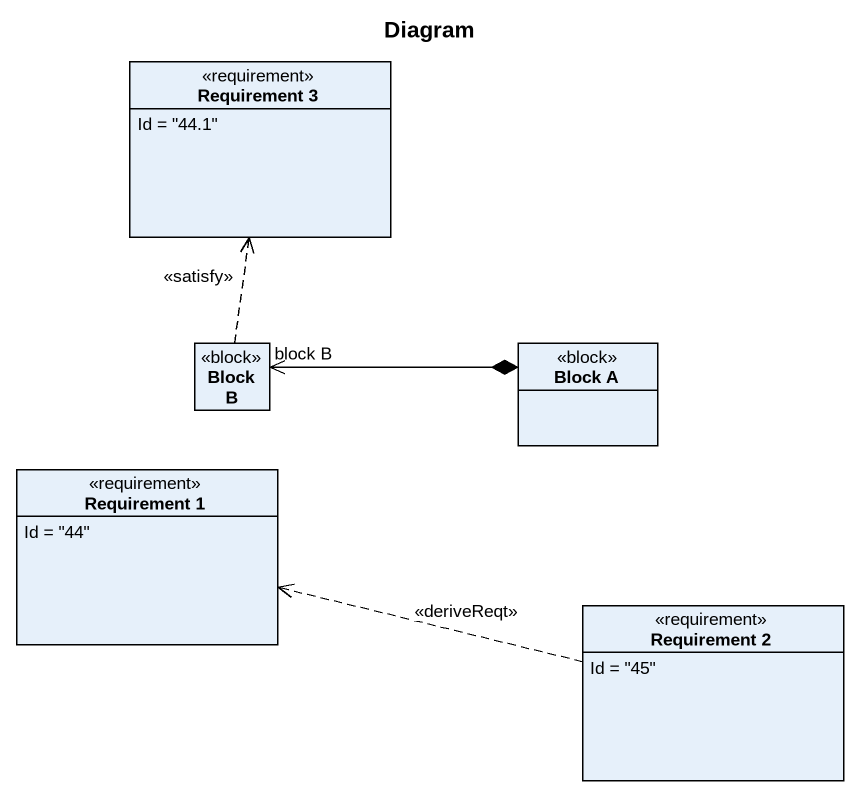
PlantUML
@startuml
title Diagram
hide circle
hide empty members
class "Requirement 3" as Requirement_3 <<requirement>> {
  Id = "44.1"
}
class "Block B" as Block_B <<block>>
class "Block A" as Block_A <<block>>
class "Requirement 1" as Requirement_1 <<requirement>> {
  Id = "44"
}
class "Requirement 2" as Requirement_2 <<requirement>> {
  Id = "45"
}
Block_B .up.> Requirement_3 : <<satisfy>>
Block_A *-left-> "block B" Block_B
Requirement_2 .left.> Requirement_1 : <<deriveReqt>>
@enduml
